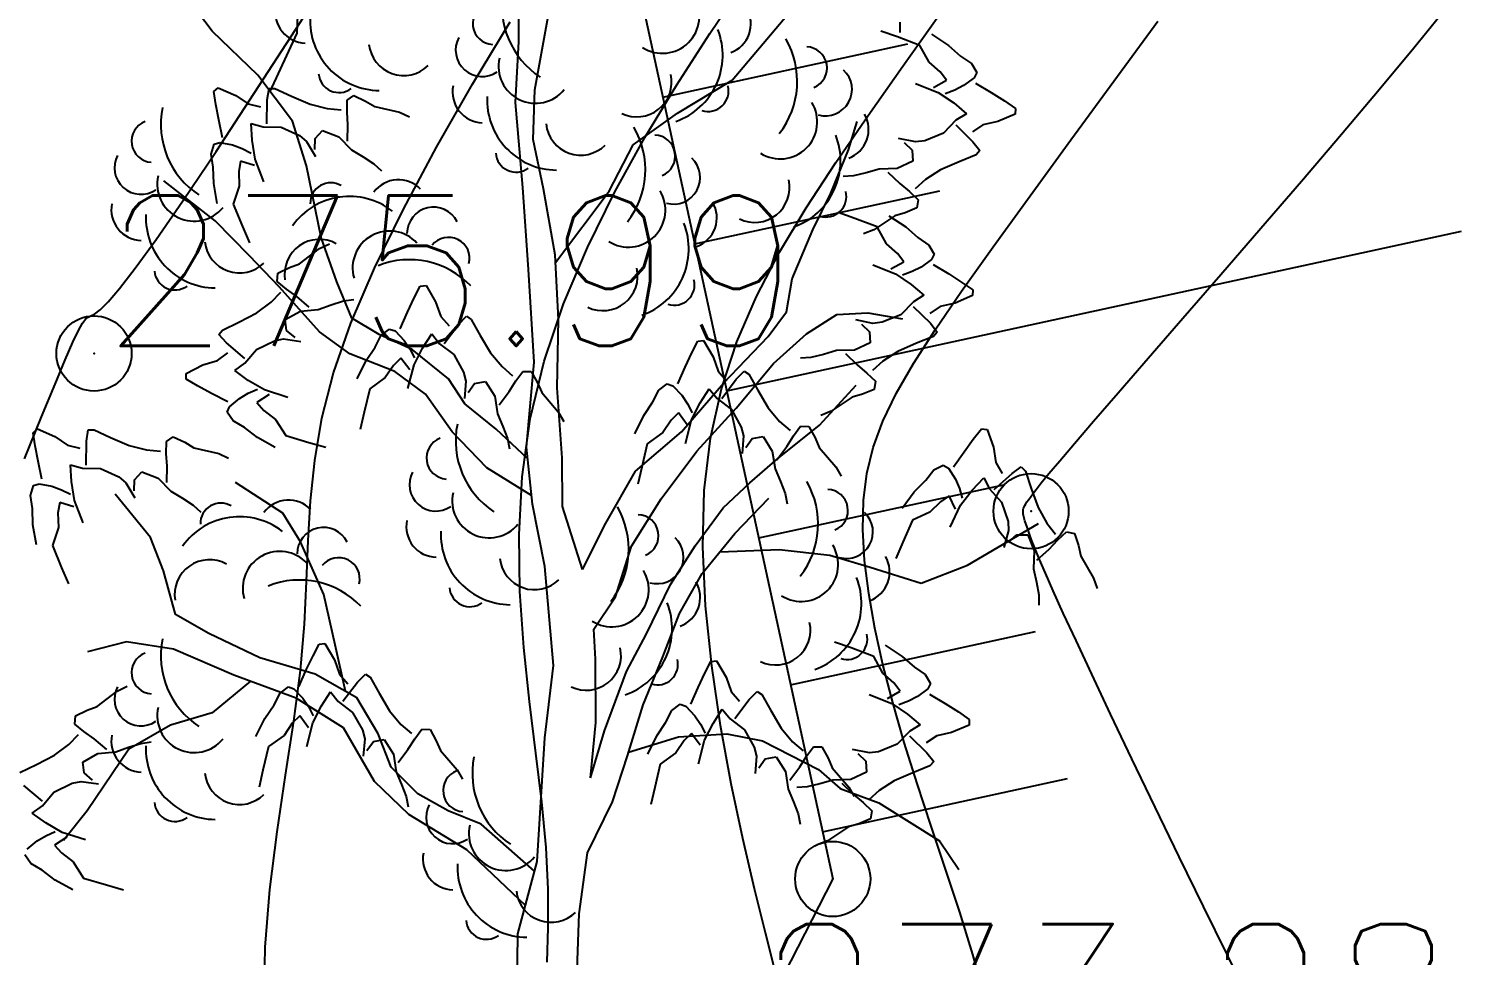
# Model space of a CAD drawing. Header units: millimetres. Extents: x 524954 to 526204, y 9523489 to 9524010.
# Drawn here: x 525318.77 to 525328.34, y 9523763.02 to 9523769.18 of the extents above; entities that cross this region are included whole.
import ezdxf
from ezdxf import colors
from ezdxf.entities.mleader import LeaderData, LeaderLine
from ezdxf.math import Vec2, Vec3

# ---------------------------------------------------------------- set-up
doc = ezdxf.new("R2010")
doc.units = ezdxf.units.MM
doc.header["$PDMODE"] = 32
doc.header["$PDSIZE"] = 0.5
doc.linetypes.add('ACAD_ISO12W100', pattern=[21, 12, -3, 0, -3, 0, -3])
for name, color, linetype in [('Arbre', 34, 'ACAD_ISO12W100'), ('CN_01_00', 3, 'Continuous'), ('CN_02_00', 4, 'Continuous'), ('CN_05_00', 6, 'Continuous'), ('ETQ IMPAIR', 7, 'Continuous'), ('Haut_Talus', 30, 'Continuous'), ('Talus', 2, 'Continuous'), ('TopoAlt', 3, 'Continuous'), ('TOPOJIS', 7, 'Continuous')]:
    doc.layers.add(name, color=color, linetype=linetype)
doc.styles.add('Simplex 1.0', font='Simplex.shx', dxfattribs={"width": 0.99, "height": 1})
doc.styles.get("Standard").update_dxf_attribs({"font": 'arial.ttf'})

# ---------------------------------------------------------------- blocks, each defined once
blk = doc.blocks.new('TCPOINT M')
at = {"color": 0}
blk.add_point((0, 0), dxfattribs=at)
at = {"layer": 'TopoAlt', "style": 'Simplex 1.0', "width": 0.99}
blk.add_attdef('ALT', (0.15, 0.15), '', height=1, dxfattribs=at)
blk = doc.blocks.new('v088')
at = {"linetype": 'Continuous'}
for p, q in [((-1.8121, 9.0349), (-1.7966, 9.483)), ((-0.337, 8.9787), (-0.339, 9.3704)), ((-0.1861, 8.901), (-0.1306, 9.2193)), ((-2.3783, 9.048), (-2.4742, 9.1766)), ((1.08, 8.7222), (1.4442, 9.1527)), ((-2.0737, 8.7558), (-2.3783, 9.048)), ((-1.992, 8.6473), (-1.8121, 9.0349)), ((-0.3597, 8.574), (-0.337, 8.9787)), ((-0.2308, 8.6575), (-0.1861, 8.901)), ((-1.8434, 8.4497), (-2.0737, 8.7558)), ((0.7177, 8.5032), (1.08, 8.7222)), ((-0.2426, 8.3277), (-0.2308, 8.6575)), ((-0.3105, 8.0091), (-0.3597, 8.574)), ((-1.7501, 8.1531), (-1.8434, 8.4497)), ((0.4236, 8.2918), (0.7177, 8.5032)), ((1.8546, 8.2596), (1.9129, 8.4473)), ((-0.1735, 7.9995), (-0.2426, 8.3277)), ((0.2621, 7.9837), (0.4236, 8.2918)), ((1.7363, 7.971), (1.8546, 8.2596)), ((-1.6531, 7.6763), (-1.7501, 8.1531)), ((-2.3581, 7.786), (-2.6995, 8.0525)), ((-0.2742, 7.4626), (-0.3105, 8.0091)), ((-0.0959, 7.5596), (-0.1735, 7.9995)), ((-0.0934, 7.5087), (0.2621, 7.9837)), ((1.617, 7.726), (1.7363, 7.971)), ((-2.1294, 7.5544), (-2.3581, 7.786)), ((-1.5474, 7.38), (-1.6531, 7.6763)), ((1.4808, 7.3998), (1.617, 7.726)), ((-1.9323, 7.3471), (-2.1294, 7.5544)), ((-0.0745, 7.1309), (-0.0959, 7.5596)), ((-1.4491, 7.1395), (-1.5474, 7.38)), ((-0.2365, 6.8477), (-0.2742, 7.4626)), ((1.4418, 7.1813), (1.4808, 7.3998)), ((-1.6648, 7.048), (-1.9323, 7.3471)), ((1.3209, 7.0171), (1.4418, 7.1813)), ((-1.2665, 7.0314), (-1.4491, 7.1395)), ((-0.0837, 6.6768), (-0.0745, 7.1309)), ((1.5755, 7.0348), (1.778, 7.1634)), ((1.778, 7.1634), (1.983, 7.1739)), ((1.983, 7.1739), (2.2139, 7.1352)), ((-1.4628, 6.9029), (-1.6648, 7.048)), ((-1.0467, 6.9303), (-1.2665, 7.0314)), ((1.0227, 6.7061), (1.3209, 7.0171)), ((1.3557, 6.8374), (1.5755, 7.0348)), ((-1.1618, 6.7848), (-1.4628, 6.9029)), ((-0.8063, 6.7363), (-1.0467, 6.9303)), ((-0.2869, 6.2807), (-0.2365, 6.8477)), ((1.107, 6.54), (1.3557, 6.8374)), ((-0.9597, 6.6336), (-1.1618, 6.7848)), ((-0.6972, 6.5707), (-0.8063, 6.7363)), ((0.7433, 6.3831), (1.0227, 6.7061)), ((-0.7803, 6.3824), (-0.9597, 6.6336)), ((-0.0491, 6.2111), (-0.0837, 6.6768)), ((1.6628, 6.4272), (1.906, 6.6935)), ((-0.4884, 6.4009), (-0.6972, 6.5707)), ((0.8455, 6.2546), (1.107, 6.54)), ((1.3814, 6.2037), (1.6628, 6.4272)), ((-0.5514, 6.1446), (-0.7803, 6.3824)), ((-0.2789, 6.2036), (-0.4884, 6.4009)), ((0.4379, 6.1217), (0.7433, 6.3831)), ((-0.2479, 5.9022), (-0.2869, 6.2807)), ((0.6096, 5.9388), (0.8455, 6.2546)), ((-0.2539, 5.9607), (-0.5514, 6.1446)), ((-0.0486, 5.8877), (-0.0491, 6.2111)), ((1.1982, 6.0444), (1.3814, 6.2037)), ((-1.9071, 5.8427), (-2.2223, 6.0475)), ((0.2399, 5.7756), (0.4379, 6.1217)), ((1.0213, 5.879), (1.1982, 6.0444)), ((-2.7868, 5.6812), (-3.0229, 5.9686)), ((0.4109, 5.6237), (0.6096, 5.9388)), ((1.0995, 5.7065), (1.3247, 5.9413)), ((-1.7911, 5.6523), (-1.9071, 5.8427)), ((-0.1646, 5.4873), (-0.2479, 5.9022)), ((0.0846, 5.4676), (-0.0486, 5.8877)), ((0.8338, 5.6263), (1.0213, 5.879)), ((0.0846, 5.4676), (0.2399, 5.7756)), ((2.6462, 5.4963), (3.1193, 5.7735)), ((-2.7013, 5.4591), (-2.7868, 5.6812)), ((-1.6346, 5.3011), (-1.7911, 5.6523)), ((0.8812, 5.4407), (1.0995, 5.7065)), ((0.3061, 5.2857), (0.4109, 5.6237)), ((0.6713, 5.3679), (0.8338, 5.6263)), ((1.0006, 5.5861), (1.394, 5.6007)), ((1.394, 5.6007), (1.7306, 5.5642)), ((1.7306, 5.5642), (1.9997, 5.4827)), ((-2.6206, 5.1685), (-2.7013, 5.4591)), ((-0.1073, 4.8293), (-0.1646, 5.4873)), ((1.9997, 5.4827), (2.3377, 5.3779)), ((2.3377, 5.3779), (2.6462, 5.4963)), ((0.5102, 5.0412), (0.6713, 5.3679)), ((0.7312, 5.1764), (0.8812, 5.4407)), ((-1.5592, 4.9668), (-1.6346, 5.3011)), ((0.1613, 5.0712), (0.3061, 5.2857)), ((0.6191, 4.888), (0.7312, 5.1764)), ((-2.4003, 5.0425), (-2.6206, 5.1685)), ((-2.9464, 4.9876), (-3.2062, 4.92)), ((-2.6344, 4.9381), (-2.9464, 4.9876)), ((-2.0611, 4.8817), (-2.4003, 5.0425)), ((0.1717, 4.8724), (0.1613, 5.0712)), ((0.3786, 4.7897), (0.5102, 5.0412)), ((-2.2328, 4.7662), (-2.6344, 4.9381)), ((-1.4917, 4.6586), (-1.5592, 4.9668)), ((0.489, 4.5681), (0.6191, 4.888)), ((-1.6919, 4.7713), (-2.0611, 4.8817)), ((-0.1657, 4.3492), (-0.1073, 4.8293)), ((0.1743, 4.4496), (0.1717, 4.8724)), ((0.2314, 4.3948), (0.3786, 4.7897)), ((-2.1227, 4.7254), (-2.3768, 4.5144)), ((-1.8192, 4.6131), (-2.2328, 4.7662)), ((-1.415, 4.6154), (-1.6919, 4.7713)), ((-1.5041, 4.4145), (-1.8192, 4.6131)), ((-1.2732, 4.3758), (-1.415, 4.6154)), ((-2.3768, 4.5144), (-2.655, 4.434)), ((0.3841, 4.2301), (0.489, 4.5681)), ((-2.655, 4.434), (-2.9315, 4.2727)), ((-1.2976, 4.0581), (-1.5041, 4.4145)), ((0.1384, 4.0819), (0.1743, 4.4496)), ((-1.1877, 4.1537), (-1.2732, 4.3758)), ((-0.2169, 3.5272), (-0.1657, 4.3492)), ((0.1384, 4.0819), (0.2314, 4.3948)), ((0.3911, 4.2526), (0.7235, 4.3553)), ((0.7235, 4.3553), (1.0465, 4.3745)), ((1.0465, 4.3745), (1.2838, 4.3297)), ((1.2838, 4.3297), (1.6547, 4.1385)), ((-2.9315, 4.2727), (-3.209, 3.8627)), ((0.2848, 3.9233), (0.3841, 4.2301)), ((-1.0099, 3.9771), (-1.1877, 4.1537)), ((1.6547, 4.1385), (1.8004, 4.0109)), ((-1.0692, 3.839), (-1.2976, 4.0581)), ((-0.8085, 3.8631), (-1.0099, 3.9771)), ((1.8004, 4.0109), (2.0573, 3.9168)), ((-3.209, 3.8627), (-3.3666, 3.6666)), ((-0.6849, 3.6045), (-1.0692, 3.839)), ((-0.589, 3.7744), (-0.8085, 3.8631)), ((0.1177, 3.584), (0.2848, 3.9233)), ((2.0573, 3.9168), (2.4606, 3.664)), ((-0.2343, 3.4611), (-0.589, 3.7744)), ((2.4606, 3.664), (2.589, 3.4739)), ((-0.2941, 3.234), (-0.6849, 3.6045)), ((0.064, 3.1786), (0.1177, 3.584)), ((-0.3436, 3.0457), (-0.2169, 3.5272)), ((0.0445, 2.6247), (0.064, 3.1786)), ((-0.3518, 2.5418), (-0.3436, 3.0457))]:
    blk.add_line(p, q, dxfattribs=at)
at = {"color": 3, "linetype": 'Continuous'}
for p, q in [((2.1964, 9.1077), (2.1964, 9.0385)), ((2.1801, 9.009), (2.0697, 9.0483)), ((2.3301, 8.953), (2.1801, 9.009)), ((2.4064, 9.0272), (2.519, 8.9533)), ((2.3912, 8.8412), (2.3301, 8.953)), ((2.519, 8.9533), (2.6006, 8.8814)), ((2.4646, 8.7765), (2.3912, 8.8412)), ((2.6006, 8.8814), (2.6731, 8.832)), ((2.6731, 8.832), (2.7077, 8.7725)), ((2.421, 8.6735), (2.5067, 8.7213)), ((2.5067, 8.7213), (2.4646, 8.7765)), ((2.6907, 8.7368), (2.6207, 8.6861)), ((2.7077, 8.7725), (2.6907, 8.7368)), ((-2.3661, 8.6466), (-2.3369, 8.6719)), ((-2.3527, 8.5599), (-2.3661, 8.6466)), ((-2.3369, 8.6719), (-2.2212, 8.6209)), ((-2.2212, 8.6209), (-2.1379, 8.5634)), ((-2.0108, 8.5916), (-1.9993, 8.6654)), ((-1.9993, 8.6654), (-1.9613, 8.6665)), ((-1.9613, 8.6665), (-1.8509, 8.6153)), ((-1.4801, 8.5879), (-1.4347, 8.6192)), ((-1.4347, 8.6192), (-1.3575, 8.5833)), ((2.2998, 8.7005), (2.4501, 8.6406)), ((2.4501, 8.6406), (2.5548, 8.5702)), ((2.5609, 8.6554), (2.4969, 8.632)), ((2.6207, 8.6861), (2.5609, 8.6554)), ((2.7005, 8.7027), (2.8047, 8.6399)), ((2.8047, 8.6399), (2.8931, 8.5838)), ((-2.3334, 8.4571), (-2.3527, 8.5599)), ((-2.1379, 8.5634), (-2.0557, 8.544)), ((-2.0143, 8.4309), (-2.0108, 8.5916)), ((-1.8509, 8.6153), (-1.7269, 8.5617)), ((-1.7269, 8.5617), (-1.6118, 8.5324)), ((-1.6118, 8.5324), (-1.519, 8.5242)), ((-1.4805, 8.509), (-1.4801, 8.5879)), ((-1.3575, 8.5833), (-1.2966, 8.547)), ((-1.2966, 8.547), (-1.1322, 8.5082)), ((2.5548, 8.5702), (2.6402, 8.4985)), ((2.8931, 8.5838), (2.9656, 8.5345)), ((2.9656, 8.5345), (2.9641, 8.4958)), ((-2.3082, 8.3381), (-2.3334, 8.4571)), ((-2.1178, 8.4334), (-2.0382, 8.4112)), ((-2.1118, 8.322), (-2.1178, 8.4334)), ((-1.4754, 8.4248), (-1.4805, 8.509)), ((-1.1322, 8.5082), (-1.066, 8.4775)), ((2.5697, 8.4555), (2.4865, 8.3693)), ((2.6402, 8.4985), (2.5697, 8.4555)), ((2.8478, 8.4461), (2.749, 8.4244)), ((2.9641, 8.4958), (2.8478, 8.4461)), ((-2.0382, 8.4112), (-1.9184, 8.4092)), ((-1.9184, 8.4092), (-1.7971, 8.3529)), ((-1.7971, 8.3529), (-1.7497, 8.3134)), ((-1.6937, 8.2606), (-1.6931, 8.3341)), ((-1.6931, 8.3341), (-1.643, 8.3873)), ((-1.643, 8.3873), (-1.5356, 8.3441)), ((-1.5356, 8.3441), (-1.4515, 8.2595)), ((-1.4776, 8.3159), (-1.4754, 8.4248)), ((2.3013, 8.3113), (2.188, 8.335)), ((2.4865, 8.3693), (2.3625, 8.3191)), ((2.5678, 8.4245), (2.6828, 8.3123)), ((2.749, 8.4244), (2.6787, 8.3776)), ((-2.384, 8.2298), (-2.3641, 8.2956)), ((-2.3641, 8.2956), (-2.3264, 8.3076)), ((-2.3264, 8.3076), (-2.2415, 8.291)), ((-2.2415, 8.291), (-2.1783, 8.2684)), ((-2.1783, 8.2684), (-2.1175, 8.2375)), ((-2.0919, 8.1974), (-2.1118, 8.322)), ((-1.7497, 8.3134), (-1.6897, 8.2145)), ((-1.4515, 8.2595), (-1.374, 8.2128)), ((2.2245, 8.3065), (2.2778, 8.2559)), ((2.2778, 8.2559), (2.2824, 8.183)), ((2.3625, 8.3191), (2.3013, 8.3113)), ((2.6828, 8.3123), (2.7289, 8.2536)), ((2.7289, 8.2536), (2.7037, 8.225)), ((-2.3706, 8.1431), (-2.384, 8.2298)), ((-2.3674, 8.0343), (-2.3706, 8.1431)), ((-2.1895, 8.1837), (-2.2011, 8.1153)), ((-2.0961, 8.1537), (-2.1895, 8.1837)), ((-2.0331, 8.0467), (-2.0919, 8.1974)), ((-1.374, 8.2128), (-1.3019, 8.1659)), ((-1.3019, 8.1659), (-1.2515, 8.1184)), ((2.2824, 8.183), (2.1776, 8.1339)), ((2.591, 8.1793), (2.4672, 8.1253)), ((2.7037, 8.225), (2.591, 8.1793)), ((-2.2011, 8.1153), (-2.1982, 8.0174)), ((1.8878, 8.0848), (1.8187, 8.0804)), ((1.9713, 8.1055), (1.8878, 8.0848)), ((2.0584, 8.1303), (1.9713, 8.1055)), ((2.1776, 8.1339), (2.0584, 8.1303)), ((2.1174, 8.1109), (2.1954, 8.0349)), ((2.3672, 8.0611), (2.2979, 7.9989)), ((2.4672, 8.1253), (2.3672, 8.0611)), ((-2.3445, 7.9016), (-2.3674, 8.0343)), ((-2.1982, 8.0174), (-2.2383, 7.8966)), ((2.1954, 8.0349), (2.2605, 7.9811)), ((2.2605, 7.9811), (2.3179, 7.927)), ((-2.2383, 7.8966), (-2.1768, 7.7487)), ((2.3098, 7.8725), (2.2308, 7.8405)), ((2.3179, 7.927), (2.3098, 7.8725)), ((1.8965, 7.8022), (1.7861, 7.8414)), ((2.0465, 7.7461), (1.8965, 7.8022)), ((2.1627, 7.8208), (2.0222, 7.7271)), ((2.1227, 7.8203), (2.2353, 7.7465)), ((2.2308, 7.8405), (2.1627, 7.8208)), ((-2.1768, 7.7487), (-2.1302, 7.6412)), ((2.0222, 7.7271), (1.9545, 7.6997)), ((2.1075, 7.6343), (2.0465, 7.7461)), ((2.2353, 7.7465), (2.3169, 7.6746)), ((2.3169, 7.6746), (2.3894, 7.6252)), ((-1.7972, 7.4997), (-1.6632, 7.6026)), ((-1.6632, 7.6026), (-1.5976, 7.6345)), ((2.1809, 7.5696), (2.1075, 7.6343)), ((2.223, 7.5144), (2.1809, 7.5696)), ((2.3894, 7.6252), (2.424, 7.5657)), ((2.424, 7.5657), (2.407, 7.5299)), ((-1.9404, 7.4382), (-1.8638, 7.4754)), ((-1.8638, 7.4754), (-1.7972, 7.4997)), ((2.0162, 7.4937), (2.1664, 7.4338)), ((2.1373, 7.4666), (2.223, 7.5144)), ((2.337, 7.4793), (2.2772, 7.4485)), ((2.407, 7.5299), (2.337, 7.4793)), ((2.4169, 7.4959), (2.521, 7.4331)), ((-1.9448, 7.3833), (-1.9404, 7.4382)), ((-1.8839, 7.3331), (-1.9448, 7.3833)), ((2.1664, 7.4338), (2.2711, 7.3633)), ((2.2772, 7.4485), (2.2132, 7.4252)), ((2.521, 7.4331), (2.6094, 7.377)), ((2.6094, 7.377), (2.6819, 7.3276)), ((-1.985, 7.2461), (-1.9201, 7.3129)), ((-1.8154, 7.2839), (-1.8839, 7.3331)), ((-1.7325, 7.2133), (-1.8154, 7.2839)), ((-1.0336, 7.2746), (-0.9936, 7.3527)), ((-0.9936, 7.3527), (-0.9551, 7.3561)), ((-0.9551, 7.3561), (-0.8913, 7.2468)), ((2.2711, 7.3633), (2.3565, 7.2916)), ((2.3565, 7.2916), (2.286, 7.2486)), ((2.6805, 7.289), (2.5641, 7.2392)), ((2.6819, 7.3276), (2.6805, 7.289)), ((-2.0805, 7.1754), (-1.985, 7.2461)), ((-1.8923, 7.1303), (-1.791, 7.1862)), ((-1.791, 7.1862), (-1.6722, 7.1979)), ((-1.6722, 7.1979), (-1.587, 7.2285)), ((-1.587, 7.2285), (-1.5051, 7.2548)), ((-1.5051, 7.2548), (-1.4365, 7.2638)), ((-1.0783, 7.18), (-1.0336, 7.2746)), ((-0.8913, 7.2468), (-0.8575, 7.1514)), ((2.286, 7.2486), (2.2028, 7.1624)), ((2.2841, 7.2177), (2.3991, 7.1055)), ((2.4653, 7.2176), (2.395, 7.1707)), ((2.5641, 7.2392), (2.4653, 7.2176)), ((-2.3098, 7.06), (-2.2004, 7.1132)), ((-2.2004, 7.1132), (-2.0805, 7.1754)), ((-1.8828, 7.0578), (-1.8923, 7.1303)), ((-1.1277, 7.0688), (-1.0783, 7.18)), ((-0.8575, 7.1514), (-0.8023, 7.0875)), ((-0.8351, 6.9716), (-0.7381, 7.0997)), ((-0.7381, 7.0997), (-0.6855, 7.1528)), ((-0.6855, 7.1528), (-0.654, 7.1313)), ((-0.654, 7.1313), (-0.5947, 7.0251)), ((2.0176, 7.1045), (1.9044, 7.1282)), ((1.9408, 7.0996), (1.9941, 7.049)), ((2.0788, 7.1122), (2.0176, 7.1045)), ((2.2028, 7.1624), (2.0788, 7.1122)), ((2.3991, 7.1055), (2.4452, 7.0467)), ((-2.333, 7.0298), (-2.3098, 7.06)), ((-2.283, 6.9743), (-2.333, 7.0298)), ((-2.0833, 6.9307), (-1.963, 6.9891)), ((-1.963, 6.9891), (-1.9025, 7.0009)), ((-1.9025, 7.0009), (-1.7879, 6.9849)), ((-1.8262, 7.0109), (-1.8828, 7.0578)), ((-1.2925, 6.9474), (-1.2526, 7.0255)), ((-1.2526, 7.0255), (-1.1978, 7.0672)), ((-1.1978, 7.0672), (-1.1602, 7.0548)), ((-1.1602, 7.0548), (-1.1012, 6.9916)), ((-1.1012, 6.9916), (-1.0633, 6.9361)), ((-0.978, 6.9406), (-0.9175, 7.0343)), ((-0.9175, 7.0343), (-0.8661, 6.9697)), ((-0.5947, 7.0251), (-0.5257, 6.909)), ((0.8527, 6.9872), (0.8913, 6.9906)), ((0.8913, 6.9906), (0.9551, 6.8814)), ((1.9941, 7.049), (1.9988, 6.9761)), ((2.4201, 7.0181), (2.3073, 6.9725)), ((2.4452, 7.0467), (2.4201, 7.0181)), ((-2.3415, 6.858), (-2.2745, 6.9095)), ((-2.1607, 6.8701), (-2.283, 6.9743)), ((-2.1606, 6.8391), (-2.0833, 6.9307)), ((-1.3538, 6.8575), (-1.2925, 6.9474)), ((-1.0633, 6.9361), (-1.0322, 6.8755)), ((-1.0349, 6.828), (-0.978, 6.9406)), ((-0.8661, 6.9697), (-0.7702, 6.8978)), ((-0.7702, 6.8978), (-0.705, 6.781)), ((-0.5257, 6.909), (-0.4496, 6.8178)), ((0.7681, 6.8145), (0.8128, 6.9092)), ((0.8128, 6.9092), (0.8527, 6.9872)), ((1.6876, 6.8986), (1.6041, 6.8779)), ((1.7747, 6.9234), (1.6876, 6.8986)), ((1.8939, 6.9271), (1.7747, 6.9234)), ((1.8337, 6.904), (1.9118, 6.828)), ((1.9988, 6.9761), (1.8939, 6.9271)), ((2.1835, 6.9184), (2.0835, 6.8543)), ((2.3073, 6.9725), (2.1835, 6.9184)), ((-2.5514, 6.7723), (-2.4387, 6.8298)), ((-2.4387, 6.8298), (-2.3415, 6.858)), ((-2.228, 6.7914), (-2.1606, 6.8391)), ((-1.413, 6.7366), (-1.3538, 6.8575)), ((-1.1715, 6.8255), (-1.2266, 6.7446)), ((-1.122, 6.8741), (-1.1715, 6.8255)), ((-1.0639, 6.7951), (-1.122, 6.8741)), ((-1.0757, 6.6715), (-1.0349, 6.828)), ((-0.4496, 6.8178), (-0.3793, 6.7567)), ((0.7187, 6.7034), (0.7681, 6.8145)), ((0.9551, 6.8814), (0.9888, 6.786)), ((1.6041, 6.8779), (1.535, 6.8736)), ((1.9118, 6.828), (1.9768, 6.7743)), ((2.0835, 6.8543), (2.0142, 6.7921)), ((-2.5502, 6.7337), (-2.5514, 6.7723)), ((-2.4746, 6.6893), (-2.5502, 6.7337)), ((-2.1379, 6.7256), (-2.228, 6.7914)), ((-2.0288, 6.6624), (-2.1379, 6.7256)), ((-1.2266, 6.7446), (-1.3299, 6.6702)), ((-0.705, 6.781), (-0.6897, 6.7213)), ((-0.6897, 6.7213), (-0.6991, 6.6059)), ((-0.6753, 6.6457), (-0.6318, 6.7049)), ((-0.6318, 6.7049), (-0.56, 6.7185)), ((-0.56, 6.7185), (-0.4983, 6.6206)), ((-0.4022, 6.6506), (-0.357, 6.7218)), ((-0.357, 6.7218), (-0.3104, 6.7855)), ((-0.3104, 6.7855), (-0.2553, 6.7842)), ((-0.2553, 6.7842), (-0.2138, 6.7099)), ((-0.2138, 6.7099), (-0.1857, 6.6447)), ((0.5938, 6.6601), (0.6485, 6.7018)), ((0.6485, 6.7018), (0.6861, 6.6893)), ((0.9888, 6.786), (1.0441, 6.7221)), ((1.0112, 6.6062), (1.1083, 6.7343)), ((1.1083, 6.7343), (1.1609, 6.7873)), ((1.1609, 6.7873), (1.1923, 6.7659)), ((1.1923, 6.7659), (1.2517, 6.6597)), ((1.9768, 6.7743), (2.0342, 6.7201)), ((2.0342, 6.7201), (2.0261, 6.6656)), ((-2.3827, 6.6392), (-2.4746, 6.6893)), ((-2.2745, 6.5836), (-2.3827, 6.6392)), ((-2.1959, 6.6055), (-2.1384, 6.6402)), ((-2.1384, 6.6402), (-2.076, 6.6678)), ((-1.9976, 6.6315), (-2.0798, 6.5781)), ((-1.8748, 6.6127), (-2.0288, 6.6624)), ((-1.3299, 6.6702), (-1.3669, 6.5144)), ((-0.4983, 6.6206), (-0.4798, 6.5027)), ((-0.4679, 6.5637), (-0.4022, 6.6506)), ((-0.1857, 6.6447), (-0.0753, 6.5169)), ((0.5538, 6.582), (0.5938, 6.6601)), ((0.6861, 6.6893), (0.7451, 6.6262)), ((0.7451, 6.6262), (0.7831, 6.5707)), ((0.8684, 6.5752), (0.9289, 6.6689)), ((0.9289, 6.6689), (0.9803, 6.6043)), ((1.2517, 6.6597), (1.3207, 6.5436)), ((1.879, 6.6139), (1.7385, 6.5203)), ((1.9472, 6.6337), (1.879, 6.6139)), ((2.0261, 6.6656), (1.9472, 6.6337)), ((-2.2769, 6.5134), (-2.2624, 6.5503)), ((-2.2384, 6.4564), (-2.2769, 6.5134)), ((-2.2624, 6.5503), (-2.1959, 6.6055)), ((-2.0798, 6.5781), (-2.0342, 6.5259)), ((-2.0342, 6.5259), (-1.9565, 6.4662)), ((-1.3669, 6.5144), (-1.3922, 6.3999)), ((-0.0753, 6.5169), (-0.0397, 6.4532)), ((0.4926, 6.4921), (0.5538, 6.582)), ((0.7831, 6.5707), (0.8142, 6.5101)), ((0.8114, 6.4626), (0.8684, 6.5752)), ((0.9803, 6.6043), (1.0762, 6.5324)), ((1.0762, 6.5324), (1.1414, 6.4156)), ((1.3207, 6.5436), (1.3968, 6.4523)), ((1.7385, 6.5203), (1.6708, 6.4929)), ((-2.1628, 6.412), (-2.2384, 6.4564)), ((-1.9565, 6.4662), (-1.8881, 6.3588)), ((-0.4798, 6.5027), (-0.4444, 6.4194)), ((-0.4444, 6.4194), (-0.4135, 6.3391)), ((0.4333, 6.3712), (0.4926, 6.4921)), ((0.6749, 6.4601), (0.6198, 6.3792)), ((0.7244, 6.5087), (0.6749, 6.4601)), ((0.7824, 6.4297), (0.7244, 6.5087)), ((0.7707, 6.306), (0.8114, 6.4626)), ((1.1414, 6.4156), (1.1567, 6.3559)), ((1.3968, 6.4523), (1.4671, 6.3913)), ((1.4894, 6.3564), (1.536, 6.4201)), ((1.536, 6.4201), (1.5911, 6.4188)), ((1.5911, 6.4188), (1.6326, 6.3444)), ((-3.5682, 6.3771), (-3.539, 6.4025)), ((-3.5548, 6.2904), (-3.5682, 6.3771)), ((-3.539, 6.4025), (-3.4232, 6.3514)), ((-3.4232, 6.3514), (-3.3399, 6.2939)), ((-3.2164, 6.1615), (-3.2129, 6.3221)), ((-3.2129, 6.3221), (-3.2014, 6.3959)), ((-3.2014, 6.3959), (-3.1633, 6.397)), ((-3.1633, 6.397), (-3.053, 6.3458)), ((-3.053, 6.3458), (-2.929, 6.2922)), ((-2.6821, 6.3185), (-2.6368, 6.3497)), ((-2.6368, 6.3497), (-2.5596, 6.3138)), ((-2.0765, 6.3457), (-2.1628, 6.412)), ((-1.9592, 6.2797), (-2.0765, 6.3457)), ((-1.8881, 6.3588), (-1.7347, 6.313)), ((-0.4135, 6.3391), (-0.4006, 6.2711)), ((0.6198, 6.3792), (0.5164, 6.3047)), ((1.1567, 6.3559), (1.1472, 6.2405)), ((1.171, 6.2803), (1.2146, 6.3394)), ((1.2146, 6.3394), (1.2864, 6.3531)), ((1.2864, 6.3531), (1.3481, 6.2552)), ((1.4442, 6.2852), (1.4894, 6.3564)), ((1.6326, 6.3444), (1.6606, 6.2793)), ((2.6234, 6.2497), (2.6849, 6.3343)), ((2.6849, 6.3343), (2.7388, 6.4036)), ((2.7388, 6.4036), (2.7772, 6.3997)), ((2.7772, 6.3997), (2.8196, 6.2805)), ((-3.5355, 6.1876), (-3.5548, 6.2904)), ((-3.3399, 6.2939), (-3.2577, 6.2746)), ((-2.929, 6.2922), (-2.8139, 6.2629)), ((-2.8139, 6.2629), (-2.7211, 6.2547)), ((-2.6826, 6.2395), (-2.6821, 6.3185)), ((-2.6774, 6.1553), (-2.6826, 6.2395)), ((-2.5596, 6.3138), (-2.4986, 6.2775)), ((-2.4986, 6.2775), (-2.3343, 6.2387)), ((-2.3343, 6.2387), (-2.2681, 6.208)), ((-1.7347, 6.313), (-1.6219, 6.2812)), ((0.5164, 6.3047), (0.4795, 6.1489)), ((1.3481, 6.2552), (1.3665, 6.1373)), ((1.3784, 6.1983), (1.4442, 6.2852)), ((1.6606, 6.2793), (1.771, 6.1515)), ((2.5541, 6.1497), (2.6234, 6.2497)), ((2.8196, 6.2805), (2.8349, 6.1805)), ((-3.5103, 6.0686), (-3.5355, 6.1876)), ((-3.3198, 6.1639), (-3.2403, 6.1417)), ((-3.3139, 6.0525), (-3.3198, 6.1639)), ((-3.2403, 6.1417), (-3.1205, 6.1398)), ((-3.1205, 6.1398), (-2.9991, 6.0834)), ((-2.6797, 6.0464), (-2.6774, 6.1553)), ((0.4795, 6.1489), (0.4542, 6.0345)), ((1.3665, 6.1373), (1.4019, 6.054)), ((1.771, 6.1515), (1.8066, 6.0878)), ((2.3695, 6.0612), (2.4234, 6.1305)), ((2.4234, 6.1305), (2.4849, 6.1612)), ((2.4849, 6.1612), (2.5195, 6.142)), ((2.5195, 6.142), (2.5657, 6.0689)), ((2.8349, 6.1805), (2.8773, 6.1074)), ((2.9427, 6.1074), (3.0042, 6.1497)), ((3.0042, 6.1497), (3.0311, 6.1228)), ((-3.5662, 6.0262), (-3.5284, 6.0381)), ((-3.5284, 6.0381), (-3.4436, 6.0215)), ((-3.294, 5.9279), (-3.3139, 6.0525)), ((-2.9991, 6.0834), (-2.9517, 6.044)), ((-2.9517, 6.044), (-2.8917, 5.945)), ((-2.8958, 5.9912), (-2.8952, 6.0647)), ((-2.8952, 6.0647), (-2.845, 6.1178)), ((-2.845, 6.1178), (-2.7377, 6.0747)), ((-2.7377, 6.0747), (-2.6536, 5.99)), ((1.4019, 6.054), (1.4328, 5.9737)), ((2.2926, 5.9843), (2.3695, 6.0612)), ((2.5657, 6.0689), (2.5926, 6.0074)), ((2.6772, 5.9958), (2.7542, 6.0766)), ((2.7542, 6.0766), (2.7926, 6.0035)), ((2.8234, 5.9997), (2.9427, 6.1074)), ((3.0311, 6.1228), (3.0696, 6.0074)), ((-3.5861, 5.9603), (-3.5662, 6.0262)), ((-3.5727, 5.8736), (-3.5861, 5.9603)), ((-3.4436, 6.0215), (-3.3804, 5.9989)), ((-3.3804, 5.9989), (-3.3196, 5.968)), ((-2.6536, 5.99), (-2.576, 5.9433)), ((-2.576, 5.9433), (-2.5039, 5.8964)), ((1.4328, 5.9737), (1.4458, 5.9057)), ((2.2118, 5.8766), (2.2926, 5.9843)), ((2.5234, 5.9574), (2.4657, 5.9189)), ((2.5657, 5.8689), (2.5234, 5.9574)), ((2.5926, 6.0074), (2.6118, 5.942)), ((2.6003, 5.8958), (2.6772, 5.9958)), ((2.7926, 6.0035), (2.8734, 5.9151)), ((3.0696, 6.0074), (3.1158, 5.8804)), ((-3.5695, 5.7648), (-3.5727, 5.8736)), ((-3.3915, 5.9142), (-3.4031, 5.8459)), ((-3.4031, 5.8459), (-3.4003, 5.748)), ((-3.2981, 5.8843), (-3.3915, 5.9142)), ((-3.2352, 5.7773), (-3.294, 5.9279)), ((-2.5039, 5.8964), (-2.4536, 5.8489)), ((2.3964, 5.8497), (2.281, 5.7958)), ((2.4657, 5.9189), (2.3964, 5.8497)), ((2.5311, 5.7497), (2.6003, 5.8958)), ((2.8734, 5.9151), (2.9157, 5.7881)), ((3.1158, 5.8804), (3.1734, 5.7766)), ((-3.5466, 5.6322), (-3.5695, 5.7648)), ((-3.4003, 5.748), (-3.4403, 5.6271)), ((2.281, 5.7958), (2.2156, 5.6496)), ((2.9157, 5.7881), (2.9196, 5.7266)), ((3.1734, 5.7766), (3.2311, 5.7035)), ((2.2156, 5.6496), (2.1695, 5.5419)), ((2.9196, 5.7266), (2.8888, 5.615)), ((2.9196, 5.6496), (2.9734, 5.6996)), ((2.9734, 5.6996), (3.0465, 5.6996)), ((3.0465, 5.6996), (3.0888, 5.5919)), ((3.1888, 5.6035), (3.2465, 5.665)), ((3.2465, 5.665), (3.3042, 5.7189)), ((3.3042, 5.7189), (3.3581, 5.7073)), ((3.3581, 5.7073), (3.385, 5.6266)), ((-3.4403, 5.6271), (-3.3789, 5.4792)), ((3.0888, 5.5919), (3.085, 5.4727)), ((3.1081, 5.5304), (3.1888, 5.6035)), ((3.385, 5.6266), (3.4004, 5.5573)), ((3.4004, 5.5573), (3.485, 5.4112)), ((-3.3789, 5.4792), (-3.3323, 5.3717)), ((3.085, 5.4727), (3.1042, 5.3842)), ((3.1042, 5.3842), (3.1196, 5.2996)), ((3.485, 5.4112), (3.5081, 5.3419)), ((3.1196, 5.2996), (3.1196, 5.2304)), ((1.8724, 4.9461), (1.762, 4.9854)), ((-1.7514, 4.7999), (-1.7068, 4.8945)), ((-1.7068, 4.8945), (-1.6668, 4.9726)), ((-1.6668, 4.9726), (-1.6283, 4.976)), ((-1.6283, 4.976), (-1.5645, 4.8667)), ((2.0224, 4.89), (1.8724, 4.9461)), ((2.0834, 4.7783), (2.0224, 4.89)), ((2.0987, 4.9642), (2.2113, 4.8904)), ((2.2113, 4.8904), (2.2929, 4.8185)), ((-1.8008, 4.6887), (-1.7514, 4.7999)), ((-1.5645, 4.8667), (-1.5307, 4.7714)), ((0.8993, 4.7791), (0.9393, 4.8572)), ((0.9393, 4.8572), (0.9778, 4.8606)), ((0.9778, 4.8606), (1.0416, 4.7513)), ((2.2929, 4.8185), (2.3654, 4.7691)), ((-3.0095, 4.66), (-2.9439, 4.6918)), ((-1.5307, 4.7714), (-1.4755, 4.7074)), ((-1.5083, 4.5916), (-1.4112, 4.7196)), ((-1.4112, 4.7196), (-1.3587, 4.7727)), ((-1.3587, 4.7727), (-1.3272, 4.7513)), ((-1.3272, 4.7513), (-1.2679, 4.6451)), ((0.8546, 4.6845), (0.8993, 4.7791)), ((1.0416, 4.7513), (1.0754, 4.656)), ((2.1569, 4.7135), (2.0834, 4.7783)), ((2.1989, 4.6584), (2.1569, 4.7135)), ((2.3654, 4.7691), (2.4, 4.7096)), ((2.4, 4.7096), (2.383, 4.6739)), ((-3.1435, 4.5571), (-3.0095, 4.66)), ((-1.9657, 4.5674), (-1.9257, 4.6454)), ((-1.9257, 4.6454), (-1.871, 4.6871)), ((-1.871, 4.6871), (-1.8334, 4.6747)), ((-1.8334, 4.6747), (-1.7744, 4.6115)), ((-1.7744, 4.6115), (-1.7365, 4.5561)), ((-1.6512, 4.5605), (-1.5907, 4.6542)), ((-1.5907, 4.6542), (-1.5392, 4.5896)), ((-1.2679, 4.6451), (-1.1988, 4.529)), ((0.8053, 4.5733), (0.8546, 4.6845)), ((1.0754, 4.656), (1.1306, 4.592)), ((1.0978, 4.4762), (1.1948, 4.6042)), ((1.1948, 4.6042), (1.2474, 4.6573)), ((1.2474, 4.6573), (1.2789, 4.6359)), ((1.2789, 4.6359), (1.3382, 4.5297)), ((1.9921, 4.6376), (2.1424, 4.5777)), ((2.1133, 4.6106), (2.1989, 4.6584)), ((2.3129, 4.6232), (2.2532, 4.5924)), ((2.383, 4.6739), (2.3129, 4.6232)), ((2.3928, 4.6398), (2.497, 4.577)), ((-3.2867, 4.4956), (-3.2101, 4.5328)), ((-3.2101, 4.5328), (-3.1435, 4.5571)), ((-2.0269, 4.4774), (-1.9657, 4.5674)), ((-1.7365, 4.5561), (-1.7054, 4.4954)), ((-1.7081, 4.4479), (-1.6512, 4.5605)), ((-1.5392, 4.5896), (-1.4434, 4.5178)), ((-1.4434, 4.5178), (-1.3781, 4.401)), ((-1.1988, 4.529), (-1.1228, 4.4377)), ((0.6404, 4.452), (0.6804, 4.53)), ((0.6804, 4.53), (0.7351, 4.5718)), ((0.7351, 4.5718), (0.7727, 4.5593)), ((0.7727, 4.5593), (0.8317, 4.4961)), ((0.9549, 4.4451), (1.0154, 4.5388)), ((1.0154, 4.5388), (1.0668, 4.4742)), ((1.3382, 4.5297), (1.4072, 4.4136)), ((2.1424, 4.5777), (2.247, 4.5072)), ((2.2532, 4.5924), (2.1892, 4.5691)), ((2.247, 4.5072), (2.3325, 4.4356)), ((2.497, 4.577), (2.5853, 4.5209)), ((2.5853, 4.5209), (2.6578, 4.4715)), ((-3.2911, 4.4407), (-3.2867, 4.4956)), ((-3.2303, 4.3905), (-3.2911, 4.4407)), ((-2.0862, 4.3565), (-2.0269, 4.4774)), ((-1.8447, 4.4455), (-1.8998, 4.3645)), ((-1.7952, 4.494), (-1.8447, 4.4455)), ((-1.7371, 4.415), (-1.7952, 4.494)), ((-1.7488, 4.2914), (-1.7081, 4.4479)), ((-1.1228, 4.4377), (-1.0524, 4.3767)), ((-1.0302, 4.3418), (-0.9835, 4.4054)), ((-0.9835, 4.4054), (-0.9285, 4.4041)), ((-0.9285, 4.4041), (-0.8869, 4.3298)), ((0.5791, 4.362), (0.6404, 4.452)), ((0.8317, 4.4961), (0.8696, 4.4407)), ((0.8696, 4.4407), (0.9007, 4.38)), ((0.898, 4.3325), (0.9549, 4.4451)), ((1.0668, 4.4742), (1.1627, 4.4024)), ((1.4072, 4.4136), (1.4833, 4.3223)), ((2.3325, 4.4356), (2.262, 4.3926)), ((2.6564, 4.4329), (2.5401, 4.3831)), ((2.6578, 4.4715), (2.6564, 4.4329)), ((-3.3314, 4.3035), (-3.2664, 4.3702)), ((-3.1617, 4.3413), (-3.2303, 4.3905)), ((-3.0788, 4.2707), (-3.1617, 4.3413)), ((-2.9333, 4.2859), (-2.8514, 4.3121)), ((-2.8514, 4.3121), (-2.7828, 4.3211)), ((-1.8998, 4.3645), (-2.0031, 4.2901)), ((-1.3781, 4.401), (-1.3629, 4.3412)), ((-1.3629, 4.3412), (-1.3723, 4.2259)), ((-1.3485, 4.2656), (-1.3049, 4.3248)), ((-1.3049, 4.3248), (-1.2331, 4.3384)), ((-1.2331, 4.3384), (-1.1715, 4.2405)), ((-1.0754, 4.2705), (-1.0302, 4.3418)), ((-0.8869, 4.3298), (-0.8589, 4.2646)), ((0.5199, 4.2411), (0.5791, 4.362)), ((0.7614, 4.3301), (0.7063, 4.2491)), ((0.8109, 4.3786), (0.7614, 4.3301)), ((0.869, 4.2996), (0.8109, 4.3786)), ((0.8572, 4.176), (0.898, 4.3325)), ((1.1627, 4.4024), (1.228, 4.2856)), ((1.4833, 4.3223), (1.5536, 4.2613)), ((2.262, 4.3926), (2.1788, 4.3064)), ((2.2601, 4.3616), (2.3751, 4.2494)), ((2.4412, 4.3615), (2.371, 4.3146)), ((2.5401, 4.3831), (2.4412, 4.3615)), ((-3.5467, 4.1705), (-3.4268, 4.2328)), ((-3.4268, 4.2328), (-3.3314, 4.3035)), ((-3.2386, 4.1877), (-3.1373, 4.2436)), ((-3.1373, 4.2436), (-3.0186, 4.2553)), ((-3.0186, 4.2553), (-2.9333, 4.2859)), ((-2.0031, 4.2901), (-2.0401, 4.1343)), ((-1.1715, 4.2405), (-1.153, 4.1227)), ((-1.1411, 4.1837), (-1.0754, 4.2705)), ((-0.8589, 4.2646), (-0.7485, 4.1368)), ((0.7063, 4.2491), (0.603, 4.1747)), ((1.228, 4.2856), (1.2432, 4.2258)), ((1.2432, 4.2258), (1.2338, 4.1105)), ((1.3011, 4.2094), (1.373, 4.223)), ((1.373, 4.223), (1.4346, 4.1251)), ((1.5307, 4.1551), (1.5759, 4.2264)), ((1.5759, 4.2264), (1.6226, 4.29)), ((1.6226, 4.29), (1.6776, 4.2887)), ((1.6776, 4.2887), (1.7191, 4.2144)), ((1.7191, 4.2144), (1.7472, 4.1493)), ((1.9936, 4.2484), (1.8803, 4.2721)), ((1.9168, 4.2436), (1.9701, 4.193)), ((2.0548, 4.2561), (1.9936, 4.2484)), ((2.1788, 4.3064), (2.0548, 4.2561)), ((2.3751, 4.2494), (2.4212, 4.1906)), ((-3.6561, 4.1174), (-3.5467, 4.1705)), ((-3.2291, 4.1152), (-3.2386, 4.1877)), ((-2.0401, 4.1343), (-2.0653, 4.0199)), ((-1.153, 4.1227), (-1.1176, 4.0393)), ((-0.7485, 4.1368), (-0.7129, 4.0731)), ((0.603, 4.1747), (0.566, 4.0189)), ((1.2576, 4.1502), (1.3011, 4.2094)), ((1.4346, 4.1251), (1.4531, 4.0073)), ((1.465, 4.0683), (1.5307, 4.1551)), ((1.7472, 4.1493), (1.8576, 4.0214)), ((1.9747, 4.12), (1.8699, 4.071)), ((1.9701, 4.193), (1.9747, 4.12)), ((2.396, 4.1621), (2.2833, 4.1164)), ((2.4212, 4.1906), (2.396, 4.1621)), ((-3.5071, 3.9275), (-3.6294, 4.0317)), ((-3.4297, 3.988), (-3.3093, 4.0465)), ((-3.3093, 4.0465), (-3.2488, 4.0583)), ((-3.2488, 4.0583), (-3.1342, 4.0423)), ((-3.1725, 4.0683), (-3.2291, 4.1152)), ((-1.1176, 4.0393), (-1.0867, 3.9591)), ((1.5801, 4.0219), (1.511, 4.0175)), ((1.6636, 4.0426), (1.5801, 4.0219)), ((1.7506, 4.0673), (1.6636, 4.0426)), ((1.8699, 4.071), (1.7506, 4.0673)), ((1.8097, 4.0479), (1.8877, 3.9719)), ((1.8576, 4.0214), (1.8932, 3.9577)), ((2.1595, 4.0623), (2.0595, 3.9982)), ((2.2833, 4.1164), (2.1595, 4.0623)), ((-3.5069, 3.8964), (-3.4297, 3.988)), ((-1.0867, 3.9591), (-1.0738, 3.891)), ((0.566, 4.0189), (0.5407, 3.9045)), ((1.4531, 4.0073), (1.4885, 3.9239)), ((1.8877, 3.9719), (1.9528, 3.9182)), ((2.0595, 3.9982), (1.9902, 3.936)), ((-3.5743, 3.8488), (-3.5069, 3.8964)), ((-3.4842, 3.783), (-3.5743, 3.8488)), ((1.4885, 3.9239), (1.5194, 3.8437)), ((1.5194, 3.8437), (1.5323, 3.7756)), ((1.9528, 3.9182), (2.0102, 3.864)), ((2.0102, 3.864), (2.002, 3.8096)), ((-3.3751, 3.7197), (-3.4842, 3.783)), ((1.855, 3.7579), (1.7144, 3.6642)), ((1.9231, 3.7776), (1.855, 3.7579)), ((2.002, 3.8096), (1.9231, 3.7776)), ((-3.6087, 3.6076), (-3.5422, 3.6629)), ((-3.5422, 3.6629), (-3.4847, 3.6976)), ((-3.4847, 3.6976), (-3.4223, 3.7252)), ((-3.3439, 3.6889), (-3.4261, 3.6355)), ((-3.2212, 3.6701), (-3.3751, 3.7197)), ((1.7144, 3.6642), (1.6468, 3.6368)), ((-3.5847, 3.5138), (-3.6232, 3.5708)), ((-3.4261, 3.6355), (-3.3805, 3.5833)), ((-3.3805, 3.5833), (-3.3028, 3.5236)), ((-3.5091, 3.4694), (-3.5847, 3.5138)), ((-3.4228, 3.4031), (-3.5091, 3.4694)), ((-3.3028, 3.5236), (-3.2344, 3.4162)), ((-3.3055, 3.337), (-3.4228, 3.4031)), ((-3.2344, 3.4162), (-3.081, 3.3703)), ((-3.081, 3.3703), (-2.9682, 3.3386))]:
    blk.add_line(p, q, dxfattribs=at)
for centre, major_axis, start_param, end_param in [((0.1148, 9.2139), (-0.3995, 0.3995), 0.587708, 1.773422), ((-1.7527, 9.1724), (-0.1445, 0.1445), 0.590553, 2.325666), ((-0.5045, 9.0993), (0.099, 0.099), 1.149268, 3.862844), ((0.617, 9.1466), (-0.1741, 0.1741), 1.793126, 4.475865), ((1.0008, 9.0963), (-0.1445, 0.1445), 2.713295, 4.448408), ((-1.2605, 9.1191), (0.3298, 0.3298), 2.307735, 3.914618), ((-0.5819, 8.9225), (0.1246, 0.1246), 1.864761, 4.52862), ((0.5518, 8.8878), (-0.3298, 0.3298), 2.69514, 4.302022), ((-1.1039, 8.9843), (0.1641, 0.1641), 2.463212, 4.701636), ((0.9486, 8.7133), (-0.3995, 0.3995), 3.265538, 4.451253), ((1.5719, 8.8034), (0.099, 0.099), 4.31771, 7.031286), ((-0.2273, 8.8143), (0.1741, 0.1741), 2.133893, 4.816631), ((-1.5338, 8.7756), (0.0964, 0.0964), 2.435534, 4.557933), ((0.4467, 8.71), (-0.1641, 0.1641), 1.908121, 4.146545), ((1.7019, 8.6608), (0.1246, 0.1246), 3.651933, 6.315792), ((-0.5746, 8.6435), (0.1445, 0.1445), 2.161349, 3.896462), ((0.9208, 8.6502), (0.0964, 0.0964), 3.62262, 5.745019), ((-2.1547, 8.4302), (0.3995, 0.3995), 2.158504, 3.344219), ((-0.0825, 8.5902), (0.3298, 0.3298), 2.307735, 3.914618), ((1.4008, 8.4446), (0.1741, 0.1741), 3.363922, 6.046661), ((-2.774, 8.3155), (-0.099, 0.099), -0.421529, 2.292047), ((0.0741, 8.4554), (0.1641, 0.1641), 2.463212, 4.701636), ((1.7845, 8.3943), (-0.1445, 0.1445), 2.713295, 4.448408), ((-0.0612, 8.1267), (-0.3995, 0.3995), 3.265538, 4.451253), ((0.5622, 8.2168), (0.099, 0.099), 4.31771, 7.031286), ((1.3355, 8.1858), (-0.3298, 0.3298), 2.69514, 4.302022), ((-0.3558, 8.2467), (0.0964, 0.0964), 2.435534, 4.557933), ((-2.8514, 8.1388), (-0.1246, 0.1246), 0.293965, 2.957824), ((0.6922, 8.0742), (-0.1246, 0.1246), 2.081137, 4.744996), ((-2.4968, 8.0306), (0.1741, 0.1741), 2.133893, 4.816631), ((-1.5891, 7.9031), (0.0964, 0.0964), 0.254619, 2.377018), ((-1.1385, 7.8551), (-0.1445, 0.1445), 4.692823, 6.427936), ((1.2305, 8.008), (0.1641, 0.1641), 3.478918, 5.717341), ((-1.4642, 7.4823), (0.3298, 0.3298), 0.12682, 1.733702), ((0.391, 7.858), (0.1741, 0.1741), 3.363922, 6.046661), ((1.7045, 7.9482), (-0.0964, 0.0964), 2.051824, 4.174223), ((-2.8441, 7.8598), (-0.1445, 0.1445), 0.590553, 2.325666), ((-0.9057, 7.7012), (0.1246, 0.1246), 5.967031, 8.63089), ((0.7748, 7.8077), (-0.1445, 0.1445), 2.713295, 4.448408), ((-2.352, 7.8064), (0.3298, 0.3298), 2.307735, 3.914618), ((0.3258, 7.5992), (0.3298, 0.3298), 4.265936, 5.872819), ((-1.6643, 7.4312), (-0.1641, 0.1641), -1.288499, 0.949924), ((-1.1975, 7.4726), (-0.1741, 0.1741), 4.665366, 7.348105), ((-0.8052, 7.5365), (-0.099, 0.099), 3.680741, 6.394318), ((-2.1954, 7.6717), (0.1641, 0.1641), 2.463212, 4.701636), ((-1.0661, 6.9632), (-0.3995, 0.3995), 4.689978, 5.875693), ((0.2207, 7.4214), (0.1641, 0.1641), 3.478918, 5.717341), ((-2.6253, 7.463), (0.0964, 0.0964), 2.435534, 4.557933), ((0.6948, 7.3616), (-0.0964, 0.0964), 2.051824, 4.174223), ((-0.1929, 6.3242), (-0.3995, 0.3995), 0.587708, 1.773422), ((-0.8122, 6.2095), (-0.099, 0.099), -0.421529, 2.292047), ((-0.8896, 6.0328), (0.1246, 0.1246), 1.864761, 4.52862), ((1.088, 5.7707), (-0.3995, 0.3995), 3.265538, 4.451253), ((-0.535, 5.9246), (0.1741, 0.1741), 2.133893, 4.816631), ((1.7113, 5.8608), (0.099, 0.099), 4.31771, 7.031286), ((-2.32, 5.773), (0.0964, 0.0964), 0.254619, 2.377018), ((-1.8693, 5.7251), (0.1445, 0.1445), 6.263619, 7.998733), ((-0.1718, 5.6024), (0.3995, 0.3995), 4.836335, 6.022049), ((1.8413, 5.7182), (-0.1246, 0.1246), 2.081137, 4.744996), ((-2.1951, 5.3523), (0.3298, 0.3298), 0.12682, 1.733702), ((-1.6366, 5.5711), (-0.1246, 0.1246), 4.396235, 7.060094), ((-0.8824, 5.7538), (-0.1445, 0.1445), 0.590553, 2.325666), ((0.4516, 5.6925), (0.099, 0.099), 4.31771, 7.031286), ((-0.3902, 5.7004), (0.3298, 0.3298), 2.307735, 3.914618), ((0.5816, 5.5499), (0.1246, 0.1246), 3.651933, 6.315792), ((-1.9284, 5.3425), (0.1741, 0.1741), 6.236163, 8.918901), ((-1.536, 5.4064), (0.099, 0.099), 5.251538, 7.965114), ((1.5402, 5.502), (0.1741, 0.1741), 3.363922, 6.046661), ((1.924, 5.4517), (-0.1445, 0.1445), 2.713295, 4.448408), ((-2.3952, 5.3012), (-0.1641, 0.1641), -1.288499, 0.949924), ((-0.2336, 5.5657), (-0.1641, 0.1641), 0.892416, 3.130839), ((0.2804, 5.3337), (0.1741, 0.1741), 3.363922, 6.046661), ((-1.7969, 4.8332), (0.3995, 0.3995), 6.260774, 7.446489), ((0.6642, 5.2834), (-0.1445, 0.1445), 2.713295, 4.448408), ((1.4749, 5.2432), (0.3298, 0.3298), 4.265936, 5.872819), ((-0.6635, 5.357), (0.0964, 0.0964), 2.435534, 4.557933), ((0.2152, 5.0749), (-0.3298, 0.3298), 2.69514, 4.302022), ((1.3699, 5.0654), (-0.1641, 0.1641), 1.908121, 4.146545), ((-2.1547, 4.8961), (-0.3995, 0.3995), 0.587708, 1.773422), ((1.844, 5.0056), (-0.0964, 0.0964), 2.051824, 4.174223), ((-2.774, 4.7815), (-0.099, 0.099), -0.421529, 2.292047), ((0.1101, 4.8971), (-0.1641, 0.1641), 1.908121, 4.146545), ((0.5842, 4.8373), (0.0964, 0.0964), 3.62262, 5.745019), ((-2.8514, 4.6047), (-0.1246, 0.1246), 0.293965, 2.957824), ((-2.4968, 4.4965), (0.1741, 0.1741), 2.133893, 4.816631), ((-2.8441, 4.3258), (-0.1445, 0.1445), 0.590553, 2.325666), ((-2.352, 4.2724), (0.3298, 0.3298), 2.307735, 3.914618), ((-0.0823, 4.1124), (0.3995, 0.3995), 2.158504, 3.344219), ((-0.7016, 3.9977), (0.099, 0.099), 1.149268, 3.862844), ((-2.1954, 4.1377), (0.1641, 0.1641), 2.463212, 4.701636), ((-2.6253, 3.929), (0.0964, 0.0964), 2.435534, 4.557933), ((-0.779, 3.821), (0.1246, 0.1246), 1.864761, 4.52862), ((-0.4244, 3.7128), (0.1741, 0.1741), 2.133893, 4.816631), ((-0.7718, 3.542), (-0.1445, 0.1445), 0.590553, 2.325666), ((-0.2796, 3.4886), (0.3298, 0.3298), 2.307735, 3.914618), ((-0.1231, 3.3539), (0.1641, 0.1641), 2.463212, 4.701636), ((-0.5529, 3.1452), (0.0964, 0.0964), 2.435534, 4.557933)]:
    blk.add_ellipse(centre, major_axis=major_axis, ratio=1, start_param=start_param, end_param=end_param, dxfattribs=at)

msp = doc.modelspace()

# ---------------------------------------------------------------- linework, layer by layer
at = {"layer": 'CN_01_00', "flags": 128}
for points, elevation in [([(525323.7327, 9523762.9249), (525323.6694, 9523763.1707), (525323.5967, 9523763.4642), (525323.5193, 9523763.7983), (525323.4425, 9523764.1632), (525323.3719, 9523764.5493), (525323.3131, 9523764.9469), (525323.2715, 9523765.3463), (525323.2526, 9523765.7379), (525323.262, 9523766.1121), (525323.3039, 9523766.4616), (525323.3773, 9523766.7894), (525323.4799, 9523767.101), (525323.6096, 9523767.4018), (525323.764, 9523767.6974), (525323.941, 9523767.9932), (525324.1382, 9523768.2947), (525324.3534, 9523768.6073), (525324.5837, 9523768.9345), (525324.8239, 9523769.2718)], 273), ([(525326.8873, 9523762.7337), (525326.7403, 9523763.0279), (525326.5835, 9523763.3458), (525326.4223, 9523763.676), (525326.2619, 9523764.0072), (525326.1079, 9523764.3277), (525325.9655, 9523764.6264), (525325.8401, 9523764.8916), (525325.7357, 9523765.1148), (525325.6513, 9523765.2979), (525325.5844, 9523765.4457), (525325.5326, 9523765.5629), (525325.4934, 9523765.6544), (525325.4643, 9523765.7249), (525325.443, 9523765.7791), (525325.427, 9523765.8217), (525325.4143, 9523765.857), (525325.4041, 9523765.8863), (525325.3963, 9523765.9103), (525325.3906, 9523765.9299), (525325.3868, 9523765.9457), (525325.3845, 9523765.9586), (525325.3836, 9523765.9693), (525325.3838, 9523765.9786), (525325.3849, 9523765.9872), (525325.3869, 9523765.9956), (525325.3903, 9523766.0043), (525325.395, 9523766.0138), (525325.4014, 9523766.0245), (525325.4096, 9523766.0369), (525325.4198, 9523766.0516), (525325.4323, 9523766.069), (525325.4479, 9523766.0903), (525325.4706, 9523766.1199), (525325.5051, 9523766.1631), (525325.5559, 9523766.2249), (525325.6277, 9523766.3106), (525325.7251, 9523766.4253), (525325.8529, 9523766.5742), (525326.0156, 9523766.7625), (525326.2157, 9523766.9929), (525326.4465, 9523767.2583), (525326.6992, 9523767.5493), (525326.9651, 9523767.8564), (525327.2353, 9523768.1702), (525327.5009, 9523768.4812), (525327.7531, 9523768.7799), (525327.9832, 9523769.0568), (525328.1846, 9523769.3043)], 271)]:
    msp.add_lwpolyline(points, dxfattribs=dict(at, elevation=elevation))
at = {"layer": 'CN_02_00', "flags": 128}
for points, elevation in [([(525318.7422, 9523766.3226), (525318.8558, 9523766.602), (525318.9449, 9523766.819), (525319.013, 9523766.9817), (525319.0638, 9523767.0982), (525319.1009, 9523767.1766), (525319.1278, 9523767.2252), (525319.1481, 9523767.252), (525319.1654, 9523767.2652), (525319.1837, 9523767.2732), (525319.2082, 9523767.286), (525319.2444, 9523767.3138), (525319.2979, 9523767.367), (525319.3742, 9523767.4557), (525319.4788, 9523767.5903), (525319.6174, 9523767.7809), (525319.7955, 9523768.038), (525320.0159, 9523768.3669), (525320.2701, 9523768.754), (525320.5469, 9523769.1807), (525320.8351, 9523769.6287)], 276), ([(525322.2192, 9523762.9769), (525322.2255, 9523763.208), (525322.2245, 9523763.4617), (525322.2109, 9523763.7396), (525322.1819, 9523764.0423), (525322.1427, 9523764.3671), (525322.1007, 9523764.7107), (525322.0632, 9523765.0696), (525322.0376, 9523765.4403), (525322.0312, 9523765.8193), (525322.0514, 9523766.2033), (525322.1056, 9523766.5888), (525322.1988, 9523766.9727), (525322.3276, 9523767.3531), (525322.486, 9523767.7286), (525322.6684, 9523768.0978), (525322.8689, 9523768.4592), (525323.0818, 9523768.8113), (525323.3012, 9523769.1526), (525323.5214, 9523769.4818)], 274), ([(525325.1239, 9523762.7601), (525325.0496, 9523763.0283), (525324.9626, 9523763.3081), (525324.8681, 9523763.5941), (525324.7716, 9523763.8811), (525324.6782, 9523764.1638), (525324.5926, 9523764.4379), (525324.5165, 9523764.702), (525324.4511, 9523764.9556), (525324.3975, 9523765.198), (525324.3568, 9523765.4287), (525324.33, 9523765.6473), (525324.3184, 9523765.853), (525324.3229, 9523766.0453), (525324.3449, 9523766.2251), (525324.3867, 9523766.3987), (525324.4505, 9523766.5734), (525324.5389, 9523766.7571), (525324.6541, 9523766.9573), (525324.7987, 9523767.1816), (525324.975, 9523767.4375), (525325.1854, 9523767.7328), (525325.4302, 9523768.0714), (525325.7012, 9523768.4435), (525325.988, 9523768.8355), (525326.2804, 9523769.2339)], 272)]:
    msp.add_lwpolyline(points, dxfattribs=dict(at, elevation=elevation))
at = {"layer": 'CN_05_00', "elevation": 275, "flags": 128}
msp.add_lwpolyline([(525320.337, 9523762.7029), (525320.3424, 9523763.0769), (525320.3741, 9523763.4597), (525320.4227, 9523763.843), (525320.479, 9523764.2189), (525320.5337, 9523764.5792), (525320.5775, 9523764.9159), (525320.6041, 9523765.2238), (525320.6186, 9523765.5087), (525320.6292, 9523765.7794), (525320.6443, 9523766.0445), (525320.6719, 9523766.313), (525320.7203, 9523766.5934), (525320.7975, 9523766.8945), (525320.912, 9523767.225), (525321.0689, 9523767.5906), (525321.2622, 9523767.9841), (525321.483, 9523768.3952), (525321.7226, 9523768.8137), (525321.9718, 9523769.2293)], dxfattribs=at)
at = {"layer": 'Haut_Talus', "flags": 128}
msp.add_lwpolyline([(525331.9496, 9523874.7262), (525336.5516, 9523864.2964), (525344.7336, 9523863.4453), (525348.1239, 9523858.4504), (525349.1693, 9523854.6606), (525345.5541, 9523839.4853), (525345.2322, 9523831.8741), (525345.0785, 9523826.7424), (525343.9105, 9523824.8388), (525341.401, 9523810.757), (525339.9359, 9523806.8729), (525334.5218, 9523802.3816), (525330.7802, 9523794.9717), (525327.2423, 9523786.801), (525323.5488, 9523778.7649), (525322.1504, 9523772.5842), (525324.1178, 9523763.5299), (525322.3678, 9523760.1194), (525321.7373, 9523757.9658)], dxfattribs=at)
at = {"layer": 'Talus'}
for p, q in [((525322.9881, 9523768.7292), (525324.6167, 9523769.0831)), ((525323.2004, 9523767.752), (525324.8291, 9523768.1059)), ((525323.4127, 9523766.7748), (525328.2987, 9523767.8365)), ((525323.6251, 9523765.7976), (525325.2537, 9523766.1515)), ((525323.8374, 9523764.8204), (525325.4661, 9523765.1743)), ((525324.0498, 9523763.8432), (525325.6784, 9523764.1971))]:
    msp.add_line(p, q, dxfattribs=at)

# ---------------------------------------------------------------- block references
at = {"layer": 'Arbre'}
msp.add_blockref('v088', (525322.3678, 9523760.1194), dxfattribs=at)
at = {"layer": 'TOPOJIS'}
ref = msp.add_blockref('TCPOINT M', (525319.2043, 9523767.0238, 275.99), dxfattribs=at)
ref.add_attrib('ALT', '275.99', (525319.2543, 9523767.0738, 275.99), dxfattribs={"layer": 'TopoAlt', "height": 1, "style": 'Simplex 1.0', "width": 0.99})
for p in [(525325.4368, 9523765.9753, 270.95), (525324.1178, 9523763.5299)]:
    msp.add_blockref('TCPOINT M', p, dxfattribs=at)
ref = msp.add_blockref('TCPOINT M', (525323.5532, 9523762.1792, 273.28), dxfattribs=at)
ref.add_attrib('ALT', '273.28', (525323.6032, 9523762.2292, 273.28), dxfattribs={"layer": 'TopoAlt', "height": 1, "style": 'Simplex 1.0', "width": 0.99})

# ---------------------------------------------------------------- next in the draw order: leaders
at = {"layer": 'ETQ IMPAIR'}
ml = msp.add_multileader_mtext('Standard', dxfattribs=at)
ml.set_content('Cheminement des piétons', color=256)
ml.set_leader_properties()
ml.build(insert=Vec2(0, 0))
ml.multileader.update_dxf_attribs({"has_text_frame": 1, "dogleg_length": 2.5, "arrow_head_size": 3.5})
ctx = ml.context
ctx.base_point, ctx.char_height, ctx.arrow_head_size, ctx.landing_gap_size, ctx.plane_origin, ctx.plane_x_axis, ctx.plane_y_axis = Vec3(525328.6284, 9523792.8782), 3.5, 3.5, 0.8, Vec3(525468.1657, 9523659.7723), Vec3(0.864942, -0.501872), Vec3(0.501872, 0.864942)
ctx.text_align_type = 1
notes = []
notes.append((ctx, [(1, (1, 1, 0), (525326.466, 9523794.1328), (0.864942, -0.501872), 2.5, [(0, [(525289.2903, 9523763.2481)], 0, [])])]))
ctx.mtext.insert, ctx.mtext.text_direction, ctx.mtext.rotation, ctx.mtext.alignment, ctx.mtext.flow_direction = Vec3(525354.8219, 9523780.2647), Vec3(0.864942, -0.501872), 5.757423, 2, 5
ctx.mtext.has_bg_fill, ctx.mtext.bg_color, ctx.mtext.bg_scale_factor, ctx.mtext.bg_transparency, ctx.mtext.use_window_bg_color = 1, -1027028792, 1.5, 0, 1
for ctx, leaders in notes:
    for number, flags, end, landing, length, lines in leaders:
        leader = LeaderData()
        leader.index, (leader.has_last_leader_line, leader.has_dogleg_vector, leader.attachment_direction) = number, flags
        leader.last_leader_point, leader.dogleg_vector, leader.dogleg_length = Vec3(end), Vec3(landing), length
        for number, points, colour, breaks in lines:
            line = LeaderLine()
            line.index, line.vertices, line.color, line.breaks = number, Vec3.list(points), colors.encode_raw_color(colour), breaks
            leader.lines.append(line)
        ctx.leaders.append(leader)

doc.saveas('drawing.dxf')
